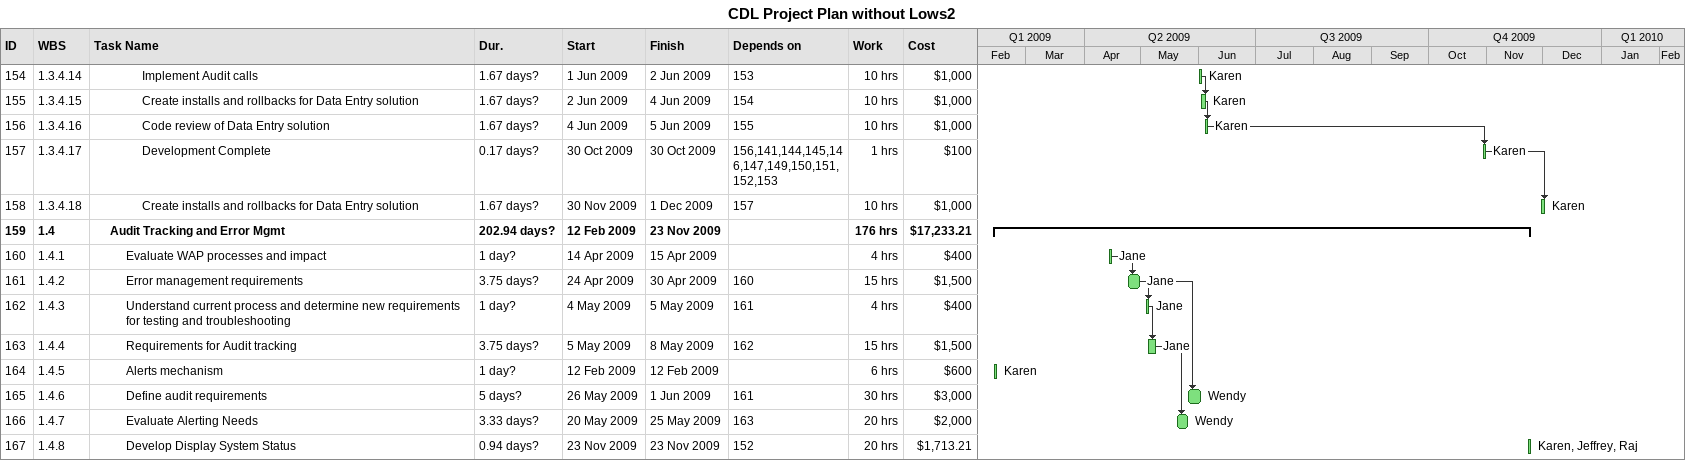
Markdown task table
CDL Project Plan without Lows2

| ID | WBS | Task | Duration | Start | Finish | Predecessors | Resources | Work (h) | Cost ($) |
|---|---|---|---|---|---|---|---|---|---|
| 154 | 1.3.4.14 | Implement Audit calls | 1.67d? | 2009-06-01 | 2009-06-02 | 153 | Karen | 10 | 1000 |
| 155 | 1.3.4.15 | Create installs and rollbacks for Data Entry solution | 1.67d? | 2009-06-02 | 2009-06-04 | 154 | Karen | 10 | 1000 |
| 156 | 1.3.4.16 | Code review of Data Entry solution | 1.67d? | 2009-06-04 | 2009-06-05 | 155 | Karen | 10 | 1000 |
| 157 | 1.3.4.17 | Development Complete | 0.17d? | 2009-10-30 | 2009-10-30 | 156, 141, 144, 145, 146, 147, 149, 150, 151, 152, 153 | Karen | 1 | 100 |
| 158 | 1.3.4.18 | Create installs and rollbacks for Data Entry solution | 1.67d? | 2009-11-30 | 2009-12-01 | 157 | Karen | 10 | 1000 |
| 159 | 1.4 | **Audit Tracking and Error Mgmt** | 202.94d? | 2009-02-12 | 2009-11-23 |  |  | 176 | 17233.21 |
| 160 | 1.4.1 | Evaluate WAP processes and impact | 1d? | 2009-04-14 | 2009-04-15 |  | Jane | 4 | 400 |
| 161 | 1.4.2 | Error management requirements | 3.75d? | 2009-04-24 | 2009-04-30 | 160 | Jane | 15 | 1500 |
| 162 | 1.4.3 | Understand current process and determine new requirements for testing and troubleshooting | 1d? | 2009-05-04 | 2009-05-05 | 161 | Jane | 4 | 400 |
| 163 | 1.4.4 | Requirements for Audit tracking | 3.75d? | 2009-05-05 | 2009-05-08 | 162 | Jane | 15 | 1500 |
| 164 | 1.4.5 | Alerts mechanism | 1d? | 2009-02-12 | 2009-02-12 |  | Karen | 6 | 600 |
| 165 | 1.4.6 | Define audit requirements | 5d? | 2009-05-26 | 2009-06-01 | 161 | Wendy | 30 | 3000 |
| 166 | 1.4.7 | Evaluate Alerting Needs | 3.33d? | 2009-05-20 | 2009-05-25 | 163 | Wendy | 20 | 2000 |
| 167 | 1.4.8 | Develop Display System Status | 0.94d? | 2009-11-23 | 2009-11-23 | 152 | Karen, Jeffrey, Raj | 20 | 1713.21 |
